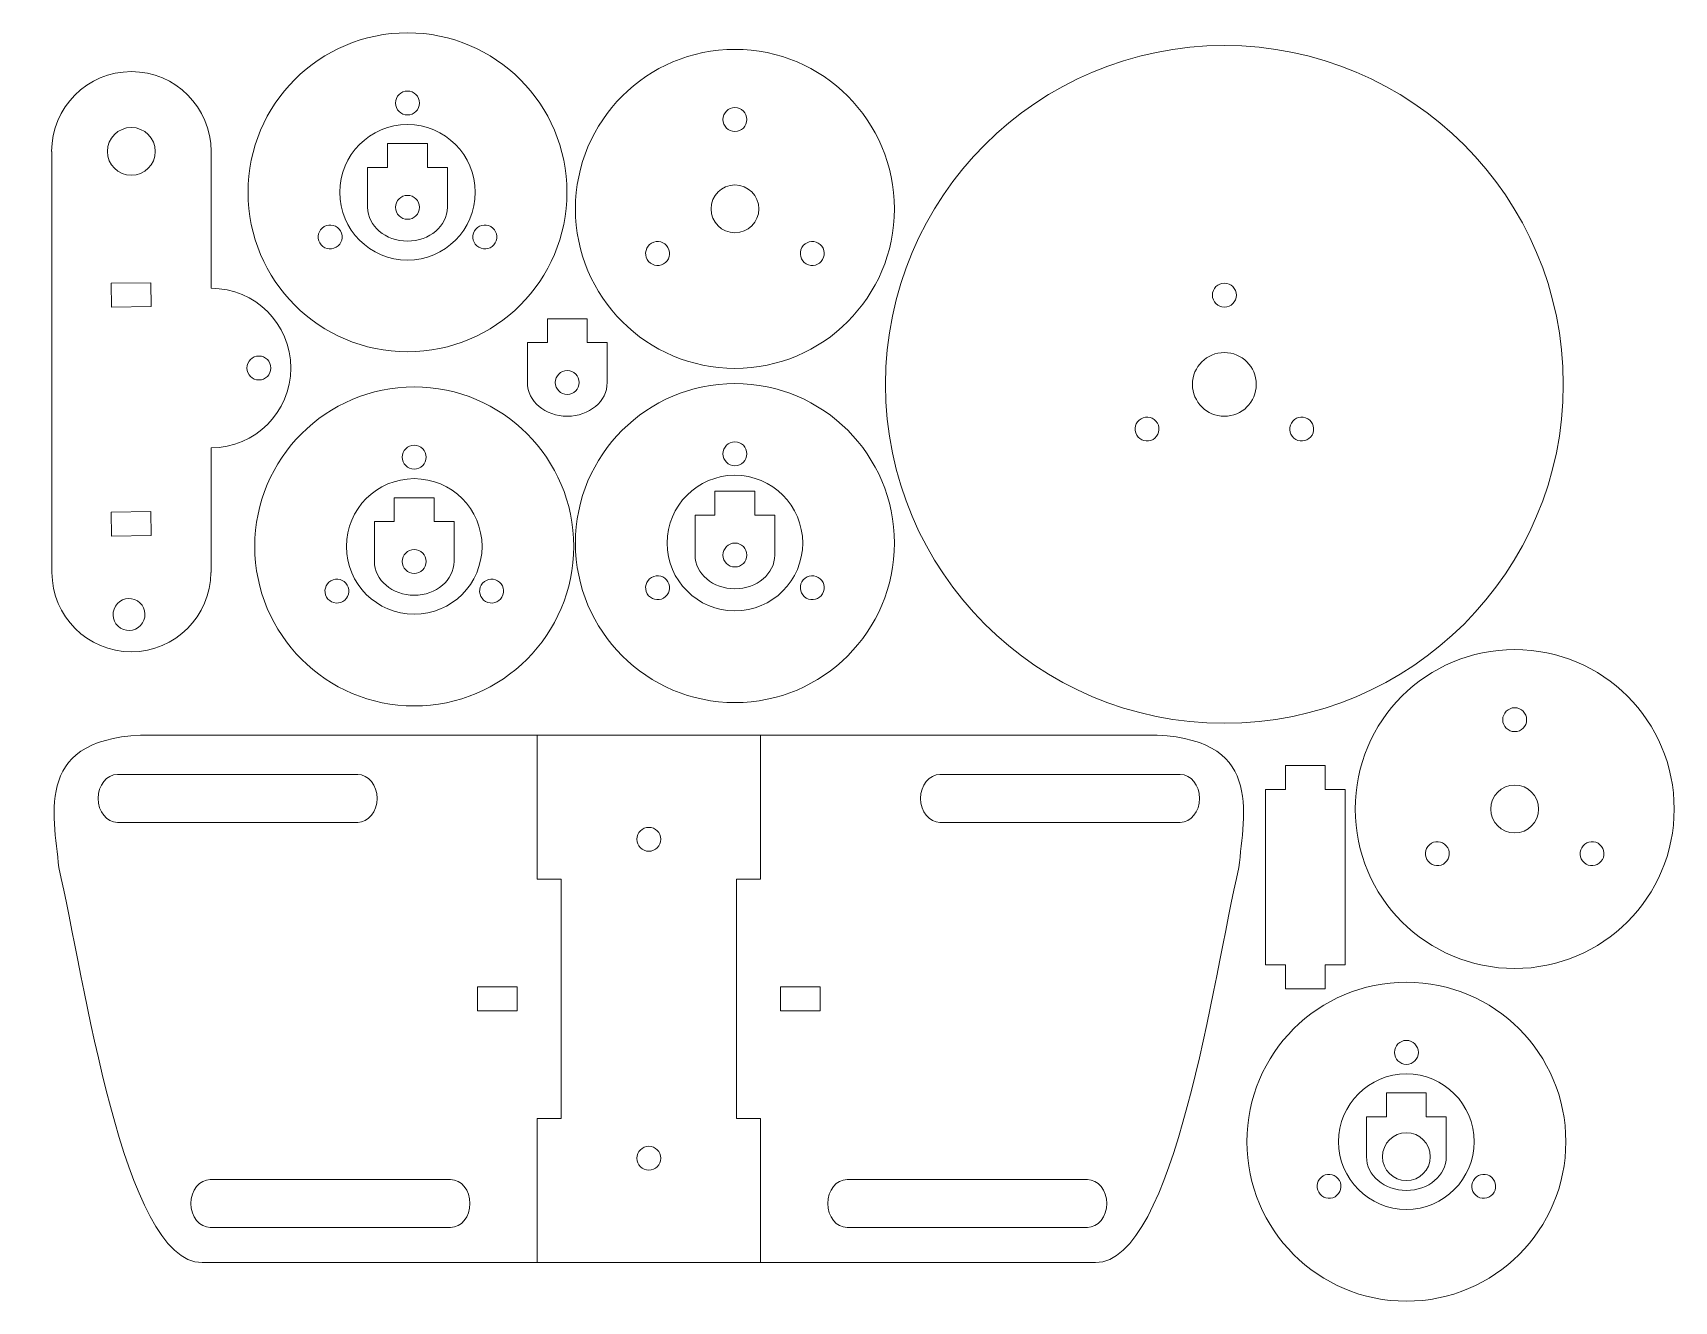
# Model space of a CAD drawing. Header units: millimetres. Extents: x -80 to 125, y -13 to 146.
import ezdxf

# ---------------------------------------------------------------- set-up
doc = ezdxf.new("R2010")
doc.units = ezdxf.units.MM
doc.header["$MEASUREMENT"] = 0
doc.layers.add('Layer 1', color=7, linetype='Continuous')

msp = doc.modelspace()

# ---------------------------------------------------------------- linework, layer by layer
at = {"layer": 'Layer 1', "color": 250, "lineweight": 20}
for points in [[(-24.5967, 23.1687), (-19.5967, 23.1687), (-19.5967, 26.1687), (-24.5967, 26.1687), (-24.5967, 23.1687)], [(13.4033, 23.1687), (18.4033, 23.1687), (18.4033, 26.1687), (13.4033, 26.1687), (13.4033, 23.1687)]]:
    msp.add_lwpolyline(points, close=True, dxfattribs=at)
for centre, major_axis, ratio in [((-33.3649, 125.8054), (0, 20), 1), ((69.0818, 101.7154), (0, 42.5), 1), ((7.6985, 123.7288), (0, 20), 1), ((-33.3649, 137.0054), (0, 1.5), 1), ((7.6985, 134.9288), (0, 1.5), 1), ((-67.9967, 130.9353), (0, 3), 1), ((-33.3648, 125.8053), (0, 8.5001), 1), ((7.6985, 123.7288), (0, 3), 1), ((-33.3649, 123.9221), (0, 1.5), 1), ((69.0818, 112.9154), (0, 1.5), 1), ((-51.9967, 103.772), (0, 1.5), 1), ((69.0818, 101.7154), (0, 4), 1), ((-13.3266, 101.9501), (0, 1.5), 1), ((-32.5182, 81.3954), (0, 20), 1), ((7.6985, 81.8188), (0, 20), 1), ((-32.5182, 92.5954), (0, 1.5), 1), ((7.6985, 93.0188), (0, 1.5), 1), ((-32.5181, 81.3953), (0, 8.5001), 1), ((7.6986, 81.8187), (0, 8.5001), 1), ((-32.5182, 79.5121), (0, 1.5), 1), ((7.6985, 80.3188), (0, 1.5), 1), ((105.4908, 48.4684), (0, 20), 1), ((105.4908, 59.6684), (0, 1.5), 1), ((105.4908, 48.4684), (0, 3), 1), ((-3.0967, 44.6686), (0, 1.5001), 0.99993334), ((91.9075, 6.7484), (0, 20), 1), ((91.9075, 17.9484), (0, 1.5), 1), ((91.9076, 6.7483), (0, 8.5001), 1), ((91.9075, 4.8651), (0, 3), 1), ((-3.0967, 4.6686), (0, 1.5001), 0.99993334)]:
    msp.add_ellipse(centre, major_axis=major_axis, ratio=ratio, dxfattribs=at)
for points, knots in [([(-57.9967, 113.772), (-52.4738, 113.772), (-47.9967, 109.2949), (-47.9967, 103.772), (-47.9967, 103.772), (-47.9967, 98.2491), (-52.4738, 93.772), (-57.9967, 93.772), (-57.9967, 93.772), (-57.9967, 93.772), (-57.9967, 78.1463), (-57.9967, 78.1463), (-57.9967, 78.1463), (-57.9967, 78.1463), (-58.0356, 78.1462), (-58.0356, 78.1462), (-58.0356, 78.1462), (-58.0356, 72.6448), (-62.4953, 68.1851), (-67.9967, 68.1851), (-67.9967, 68.1851), (-73.4904, 68.1851), (-77.9451, 72.6324), (-77.9575, 78.1233), (-77.9575, 78.1233), (-77.9575, 78.1233), (-77.9578, 78.1234), (-77.9578, 78.1234), (-77.9578, 78.1234), (-77.9578, 78.1234), (-77.9578, 78.1463), (-77.9578, 78.1463), (-77.9578, 78.1463), (-77.9578, 78.1463), (-77.9578, 130.9353), (-77.9578, 130.9353), (-77.9578, 130.9353), (-77.9578, 130.9353), (-77.9967, 130.9353), (-77.9967, 130.9353), (-77.9967, 130.9353), (-77.9967, 136.4581), (-73.5195, 140.9353), (-67.9967, 140.9353), (-67.9967, 140.9353), (-62.4739, 140.9353), (-57.9967, 136.4581), (-57.9967, 130.9353), (-57.9967, 130.9353), (-57.9967, 130.9353), (-57.9967, 113.772), (-57.9967, 113.772)], [0, 0, 0, 0, 0.07142857, 0.07142857, 0.07142857, 0.07142857, 0.14285714, 0.14285714, 0.14285714, 0.14285714, 0.21428571, 0.21428571, 0.21428571, 0.21428571, 0.28571429, 0.28571429, 0.28571429, 0.28571429, 0.35714286, 0.35714286, 0.35714286, 0.35714286, 0.42857143, 0.42857143, 0.42857143, 0.42857143, 0.5, 0.5, 0.5, 0.5, 0.57142857, 0.57142857, 0.57142857, 0.57142857, 0.64285714, 0.64285714, 0.64285714, 0.64285714, 0.71428571, 0.71428571, 0.71428571, 0.71428571, 0.78571429, 0.78571429, 0.78571429, 0.78571429, 0.85714286, 0.85714286, 0.85714286, 0.85714286, 1, 1, 1, 1]), ([(-35.8649, 131.9221), (-35.8649, 131.9221), (-30.8649, 131.9221), (-30.8649, 131.9221), (-30.8649, 131.9221), (-30.8649, 131.9221), (-30.8649, 128.9221), (-30.8649, 128.9221), (-30.8649, 128.9221), (-30.8649, 128.9221), (-28.3649, 128.9221), (-28.3649, 128.9221), (-28.3649, 128.9221), (-28.3649, 128.9221), (-28.3649, 123.9221), (-28.3649, 123.9221), (-28.3649, 123.9221), (-28.3649, 121.5841), (-30.6035, 119.6888), (-33.3649, 119.6888), (-33.3649, 119.6888), (-36.1263, 119.6888), (-38.3649, 121.5841), (-38.3649, 123.9221), (-38.3649, 123.9221), (-38.3649, 123.9221), (-38.3649, 128.9221), (-38.3649, 128.9221), (-38.3649, 128.9221), (-38.3649, 128.9221), (-35.8649, 128.9221), (-35.8649, 128.9221), (-35.8649, 128.9221), (-35.8649, 128.9221), (-35.8649, 131.9221), (-35.8649, 131.9221)], [0, 0, 0, 0, 0.1, 0.1, 0.1, 0.1, 0.2, 0.2, 0.2, 0.2, 0.3, 0.3, 0.3, 0.3, 0.4, 0.4, 0.4, 0.4, 0.5, 0.5, 0.5, 0.5, 0.6, 0.6, 0.6, 0.6, 0.7, 0.7, 0.7, 0.7, 0.8, 0.8, 0.8, 0.8, 1, 1, 1, 1]), ([(-44.3634, 119.4554), (-44.7776, 120.1728), (-44.5318, 121.0902), (-43.8144, 121.5044), (-43.8144, 121.5044), (-43.0969, 121.9187), (-42.1796, 121.6728), (-41.7653, 120.9554), (-41.7653, 120.9554), (-41.3511, 120.238), (-41.5969, 119.3206), (-42.3144, 118.9064), (-42.3144, 118.9064), (-43.0318, 118.4921), (-43.9492, 118.738), (-44.3634, 119.4554)], [0, 0, 0, 0, 0.2, 0.2, 0.2, 0.2, 0.4, 0.4, 0.4, 0.4, 0.6, 0.6, 0.6, 0.6, 1, 1, 1, 1]), ([(-22.3664, 119.4554), (-22.7806, 118.738), (-23.698, 118.4921), (-24.4154, 118.9064), (-24.4154, 118.9064), (-25.1329, 119.3206), (-25.3787, 120.238), (-24.9645, 120.9554), (-24.9645, 120.9554), (-24.5502, 121.6728), (-23.6329, 121.9187), (-22.9154, 121.5044), (-22.9154, 121.5044), (-22.198, 121.0902), (-21.9522, 120.1728), (-22.3664, 119.4554)], [0, 0, 0, 0, 0.2, 0.2, 0.2, 0.2, 0.4, 0.4, 0.4, 0.4, 0.6, 0.6, 0.6, 0.6, 1, 1, 1, 1]), ([(-3.3, 117.3788), (-3.7142, 118.0962), (-3.4684, 119.0136), (-2.751, 119.4278), (-2.751, 119.4278), (-2.0335, 119.8421), (-1.1162, 119.5962), (-0.7019, 118.8788), (-0.7019, 118.8788), (-0.2877, 118.1614), (-0.5335, 117.244), (-1.251, 116.8298), (-1.251, 116.8298), (-1.9684, 116.4155), (-2.8858, 116.6614), (-3.3, 117.3788)], [0, 0, 0, 0, 0.2, 0.2, 0.2, 0.2, 0.4, 0.4, 0.4, 0.4, 0.6, 0.6, 0.6, 0.6, 1, 1, 1, 1]), ([(18.697, 117.3788), (18.2828, 116.6614), (17.3654, 116.4155), (16.648, 116.8298), (16.648, 116.8298), (15.9305, 117.244), (15.6847, 118.1614), (16.0989, 118.8788), (16.0989, 118.8788), (16.5132, 119.5962), (17.4305, 119.8421), (18.148, 119.4278), (18.148, 119.4278), (18.8654, 119.0136), (19.1112, 118.0962), (18.697, 117.3788)], [0, 0, 0, 0, 0.2, 0.2, 0.2, 0.2, 0.4, 0.4, 0.4, 0.4, 0.6, 0.6, 0.6, 0.6, 1, 1, 1, 1]), ([(-70.4965, 111.4024), (-70.4965, 111.4024), (-65.4969, 111.4682), (-65.4969, 111.4682), (-65.4969, 111.4682), (-65.4969, 111.4682), (-65.5364, 114.4679), (-65.5364, 114.4679), (-65.5364, 114.4679), (-65.5364, 114.4679), (-70.536, 114.4021), (-70.536, 114.4021), (-70.536, 114.4021), (-70.536, 114.4021), (-70.4965, 111.4024), (-70.4965, 111.4024)], [0, 0, 0, 0, 0.2, 0.2, 0.2, 0.2, 0.4, 0.4, 0.4, 0.4, 0.6, 0.6, 0.6, 0.6, 1, 1, 1, 1]), ([(-15.8266, 109.9501), (-15.8266, 109.9501), (-10.8266, 109.9501), (-10.8266, 109.9501), (-10.8266, 109.9501), (-10.8266, 109.9501), (-10.8266, 106.9501), (-10.8266, 106.9501), (-10.8266, 106.9501), (-10.8266, 106.9501), (-8.3266, 106.9501), (-8.3266, 106.9501), (-8.3266, 106.9501), (-8.3266, 106.9501), (-8.3266, 101.9501), (-8.3266, 101.9501), (-8.3266, 101.9501), (-8.3266, 99.6121), (-10.5652, 97.7168), (-13.3266, 97.7168), (-13.3266, 97.7168), (-16.088, 97.7168), (-18.3266, 99.6121), (-18.3266, 101.9501), (-18.3266, 101.9501), (-18.3266, 101.9501), (-18.3266, 106.9501), (-18.3266, 106.9501), (-18.3266, 106.9501), (-18.3266, 106.9501), (-15.8266, 106.9501), (-15.8266, 106.9501), (-15.8266, 106.9501), (-15.8266, 106.9501), (-15.8266, 109.9501), (-15.8266, 109.9501)], [0, 0, 0, 0, 0.1, 0.1, 0.1, 0.1, 0.2, 0.2, 0.2, 0.2, 0.3, 0.3, 0.3, 0.3, 0.4, 0.4, 0.4, 0.4, 0.5, 0.5, 0.5, 0.5, 0.6, 0.6, 0.6, 0.6, 0.7, 0.7, 0.7, 0.7, 0.8, 0.8, 0.8, 0.8, 1, 1, 1, 1]), ([(58.0833, 95.3654), (57.6691, 96.0828), (57.9149, 97.0002), (58.6323, 97.4144), (58.6323, 97.4144), (59.3498, 97.8287), (60.2671, 97.5828), (60.6814, 96.8654), (60.6814, 96.8654), (61.0956, 96.148), (60.8498, 95.2306), (60.1323, 94.8164), (60.1323, 94.8164), (59.4149, 94.4021), (58.4975, 94.648), (58.0833, 95.3654)], [0, 0, 0, 0, 0.2, 0.2, 0.2, 0.2, 0.4, 0.4, 0.4, 0.4, 0.6, 0.6, 0.6, 0.6, 1, 1, 1, 1]), ([(80.0803, 95.3654), (79.6661, 94.648), (78.7487, 94.4021), (78.0313, 94.8164), (78.0313, 94.8164), (77.3138, 95.2306), (77.068, 96.148), (77.4822, 96.8654), (77.4822, 96.8654), (77.8965, 97.5828), (78.8138, 97.8287), (79.5313, 97.4144), (79.5313, 97.4144), (80.2487, 97.0002), (80.4945, 96.0828), (80.0803, 95.3654)], [0, 0, 0, 0, 0.2, 0.2, 0.2, 0.2, 0.4, 0.4, 0.4, 0.4, 0.6, 0.6, 0.6, 0.6, 1, 1, 1, 1]), ([(-35.0182, 87.5121), (-35.0182, 87.5121), (-30.0182, 87.5121), (-30.0182, 87.5121), (-30.0182, 87.5121), (-30.0182, 87.5121), (-30.0182, 84.5121), (-30.0182, 84.5121), (-30.0182, 84.5121), (-30.0182, 84.5121), (-27.5182, 84.5121), (-27.5182, 84.5121), (-27.5182, 84.5121), (-27.5182, 84.5121), (-27.5182, 79.5121), (-27.5182, 79.5121), (-27.5182, 79.5121), (-27.5182, 77.1741), (-29.7568, 75.2788), (-32.5182, 75.2788), (-32.5182, 75.2788), (-35.2796, 75.2788), (-37.5182, 77.1741), (-37.5182, 79.5121), (-37.5182, 79.5121), (-37.5182, 79.5121), (-37.5182, 84.5121), (-37.5182, 84.5121), (-37.5182, 84.5121), (-37.5182, 84.5121), (-35.0182, 84.5121), (-35.0182, 84.5121), (-35.0182, 84.5121), (-35.0182, 84.5121), (-35.0182, 87.5121), (-35.0182, 87.5121)], [0, 0, 0, 0, 0.1, 0.1, 0.1, 0.1, 0.2, 0.2, 0.2, 0.2, 0.3, 0.3, 0.3, 0.3, 0.4, 0.4, 0.4, 0.4, 0.5, 0.5, 0.5, 0.5, 0.6, 0.6, 0.6, 0.6, 0.7, 0.7, 0.7, 0.7, 0.8, 0.8, 0.8, 0.8, 1, 1, 1, 1]), ([(5.1985, 88.3188), (5.1985, 88.3188), (10.1985, 88.3188), (10.1985, 88.3188), (10.1985, 88.3188), (10.1985, 88.3188), (10.1985, 85.3188), (10.1985, 85.3188), (10.1985, 85.3188), (10.1985, 85.3188), (12.6985, 85.3188), (12.6985, 85.3188), (12.6985, 85.3188), (12.6985, 85.3188), (12.6985, 80.3188), (12.6985, 80.3188), (12.6985, 80.3188), (12.6985, 77.9808), (10.4599, 76.0855), (7.6985, 76.0855), (7.6985, 76.0855), (4.9371, 76.0855), (2.6985, 77.9808), (2.6985, 80.3188), (2.6985, 80.3188), (2.6985, 80.3188), (2.6985, 85.3188), (2.6985, 85.3188), (2.6985, 85.3188), (2.6985, 85.3188), (5.1985, 85.3188), (5.1985, 85.3188), (5.1985, 85.3188), (5.1985, 85.3188), (5.1985, 88.3188), (5.1985, 88.3188)], [0, 0, 0, 0, 0.1, 0.1, 0.1, 0.1, 0.2, 0.2, 0.2, 0.2, 0.3, 0.3, 0.3, 0.3, 0.4, 0.4, 0.4, 0.4, 0.5, 0.5, 0.5, 0.5, 0.6, 0.6, 0.6, 0.6, 0.7, 0.7, 0.7, 0.7, 0.8, 0.8, 0.8, 0.8, 1, 1, 1, 1]), ([(-70.4965, 82.7024), (-70.4965, 82.7024), (-65.497, 82.7682), (-65.497, 82.7682), (-65.497, 82.7682), (-65.497, 82.7682), (-65.5365, 85.768), (-65.5365, 85.768), (-65.5365, 85.768), (-65.5365, 85.768), (-70.536, 85.7021), (-70.536, 85.7021), (-70.536, 85.7021), (-70.536, 85.7021), (-70.4965, 82.7024), (-70.4965, 82.7024)], [0, 0, 0, 0, 0.2, 0.2, 0.2, 0.2, 0.4, 0.4, 0.4, 0.4, 0.6, 0.6, 0.6, 0.6, 1, 1, 1, 1]), ([(-43.5167, 75.0454), (-43.9309, 75.7628), (-43.6851, 76.6802), (-42.9677, 77.0944), (-42.9677, 77.0944), (-42.2502, 77.5087), (-41.3329, 77.2628), (-40.9186, 76.5454), (-40.9186, 76.5454), (-40.5044, 75.828), (-40.7502, 74.9106), (-41.4677, 74.4964), (-41.4677, 74.4964), (-42.1851, 74.0821), (-43.1025, 74.328), (-43.5167, 75.0454)], [0, 0, 0, 0, 0.2, 0.2, 0.2, 0.2, 0.4, 0.4, 0.4, 0.4, 0.6, 0.6, 0.6, 0.6, 1, 1, 1, 1]), ([(-21.5197, 75.0454), (-21.9339, 74.328), (-22.8513, 74.0821), (-23.5687, 74.4964), (-23.5687, 74.4964), (-24.2862, 74.9106), (-24.532, 75.828), (-24.1178, 76.5454), (-24.1178, 76.5454), (-23.7035, 77.2628), (-22.7862, 77.5087), (-22.0687, 77.0944), (-22.0687, 77.0944), (-21.3513, 76.6802), (-21.1055, 75.7628), (-21.5197, 75.0454)], [0, 0, 0, 0, 0.2, 0.2, 0.2, 0.2, 0.4, 0.4, 0.4, 0.4, 0.6, 0.6, 0.6, 0.6, 1, 1, 1, 1]), ([(-3.3, 75.4688), (-3.7142, 76.1862), (-3.4684, 77.1036), (-2.751, 77.5178), (-2.751, 77.5178), (-2.0335, 77.9321), (-1.1162, 77.6862), (-0.7019, 76.9688), (-0.7019, 76.9688), (-0.2877, 76.2514), (-0.5335, 75.334), (-1.251, 74.9198), (-1.251, 74.9198), (-1.9684, 74.5055), (-2.8858, 74.7514), (-3.3, 75.4688)], [0, 0, 0, 0, 0.2, 0.2, 0.2, 0.2, 0.4, 0.4, 0.4, 0.4, 0.6, 0.6, 0.6, 0.6, 1, 1, 1, 1]), ([(18.697, 75.4688), (18.2828, 74.7514), (17.3654, 74.5055), (16.648, 74.9198), (16.648, 74.9198), (15.9305, 75.334), (15.6847, 76.2514), (16.0989, 76.9688), (16.0989, 76.9688), (16.5132, 77.6862), (17.4305, 77.9321), (18.148, 77.5178), (18.148, 77.5178), (18.8654, 77.1036), (19.1112, 76.1862), (18.697, 75.4688)], [0, 0, 0, 0, 0.2, 0.2, 0.2, 0.2, 0.4, 0.4, 0.4, 0.4, 0.6, 0.6, 0.6, 0.6, 1, 1, 1, 1]), ([(-69.9893, 73.9122), (-69.4066, 74.8506), (-68.1735, 75.1389), (-67.2351, 74.5562), (-67.2351, 74.5562), (-66.2968, 73.9735), (-66.0085, 72.7404), (-66.5912, 71.802), (-66.5912, 71.802), (-67.1739, 70.8637), (-68.407, 70.5754), (-69.3453, 71.1581), (-69.3453, 71.1581), (-70.2837, 71.7408), (-70.572, 72.9739), (-69.9893, 73.9122)], [0, 0, 0, 0, 0.2, 0.2, 0.2, 0.2, 0.4, 0.4, 0.4, 0.4, 0.6, 0.6, 0.6, 0.6, 1, 1, 1, 1]), ([(-14.0967, 39.6688), (-14.0967, 39.6688), (-14.0967, 9.6687), (-14.0967, 9.6687), (-14.0967, 9.6687), (-14.0967, 9.6687), (-17.0967, 9.6687), (-17.0967, 9.6687), (-17.0967, 9.6687), (-17.0967, 9.6687), (-17.0967, -1.059), (-17.0967, -1.059), (-17.0967, -1.059), (-17.0967, -1.059), (-17.0967, -8.4098), (-17.0967, -8.4098), (-17.0967, -8.4098), (-30.0967, -8.4098), (-46.0968, -8.4098), (-59.0968, -8.4098), (-59.0968, -8.4098), (-69.0591, -8.4098), (-73.8621, 27.2528), (-77.0967, 41.1246), (-77.0967, 41.1246), (-77.7317, 47.9833), (-80.3528, 57.7472), (-65.4968, 57.7472), (-65.4968, 57.7472), (-65.4968, 57.7472), (-65.4967, 57.7472), (-65.4967, 57.7472), (-65.4967, 57.7472), (-65.4967, 57.7472), (-17.0967, 57.7472), (-17.0967, 57.7472), (-17.0967, 57.7472), (-17.0967, 57.7472), (-17.0967, 50.3964), (-17.0967, 50.3964), (-17.0967, 50.3964), (-17.0967, 50.3964), (-17.0967, 39.6688), (-17.0967, 39.6688), (-17.0967, 39.6688), (-17.0967, 39.6688), (-14.0967, 39.6688), (-14.0967, 39.6688)], [0, 0, 0, 0, 0.07692308, 0.07692308, 0.07692308, 0.07692308, 0.15384615, 0.15384615, 0.15384615, 0.15384615, 0.23076923, 0.23076923, 0.23076923, 0.23076923, 0.30769231, 0.30769231, 0.30769231, 0.30769231, 0.38461538, 0.38461538, 0.38461538, 0.38461538, 0.46153846, 0.46153846, 0.46153846, 0.46153846, 0.53846154, 0.53846154, 0.53846154, 0.53846154, 0.61538462, 0.61538462, 0.61538462, 0.61538462, 0.69230769, 0.69230769, 0.69230769, 0.69230769, 0.76923077, 0.76923077, 0.76923077, 0.76923077, 0.84615385, 0.84615385, 0.84615385, 0.84615385, 1, 1, 1, 1]), ([(-17.0967, 9.6687), (-17.0967, 9.6687), (-14.0967, 9.6687), (-14.0967, 9.6687), (-14.0967, 9.6687), (-14.0967, 9.6687), (-14.0967, 39.6688), (-14.0967, 39.6688), (-14.0967, 39.6688), (-14.0967, 39.6688), (-17.0967, 39.6688), (-17.0967, 39.6688), (-17.0967, 39.6688), (-17.0967, 39.6688), (-17.0967, 57.7472), (-17.0967, 57.7472), (-17.0967, 57.7472), (-17.0967, 57.7472), (-14.0967, 57.7472), (-14.0967, 57.7472), (-14.0967, 57.7472), (-14.0967, 57.7472), (7.9033, 57.7472), (7.9033, 57.7472), (7.9033, 57.7472), (7.9033, 57.7472), (10.9033, 57.7472), (10.9033, 57.7472), (10.9033, 57.7472), (10.9033, 57.7472), (10.9033, 39.6688), (10.9033, 39.6688), (10.9033, 39.6688), (10.9033, 39.6688), (7.9033, 39.6688), (7.9033, 39.6688), (7.9033, 39.6688), (7.9033, 39.6688), (7.9033, 9.6687), (7.9033, 9.6687), (7.9033, 9.6687), (7.9033, 9.6687), (10.9033, 9.6687), (10.9033, 9.6687), (10.9033, 9.6687), (10.9033, 9.6687), (10.9033, -8.4097), (10.9033, -8.4097), (10.9033, -8.4097), (10.9033, -8.4097), (7.9033, -8.4097), (7.9033, -8.4097), (7.9033, -8.4097), (7.9033, -8.4097), (-14.0967, -8.4097), (-14.0967, -8.4097), (-14.0967, -8.4097), (-14.0967, -8.4097), (-17.0967, -8.4097), (-17.0967, -8.4097), (-17.0967, -8.4097), (-17.0967, -8.4097), (-17.0967, 9.6687), (-17.0967, 9.6687)], [0, 0, 0, 0, 0.05882353, 0.05882353, 0.05882353, 0.05882353, 0.11764706, 0.11764706, 0.11764706, 0.11764706, 0.17647059, 0.17647059, 0.17647059, 0.17647059, 0.23529412, 0.23529412, 0.23529412, 0.23529412, 0.29411765, 0.29411765, 0.29411765, 0.29411765, 0.35294118, 0.35294118, 0.35294118, 0.35294118, 0.41176471, 0.41176471, 0.41176471, 0.41176471, 0.47058824, 0.47058824, 0.47058824, 0.47058824, 0.52941176, 0.52941176, 0.52941176, 0.52941176, 0.58823529, 0.58823529, 0.58823529, 0.58823529, 0.64705882, 0.64705882, 0.64705882, 0.64705882, 0.70588235, 0.70588235, 0.70588235, 0.70588235, 0.76470588, 0.76470588, 0.76470588, 0.76470588, 0.82352941, 0.82352941, 0.82352941, 0.82352941, 0.88235294, 0.88235294, 0.88235294, 0.88235294, 1, 1, 1, 1]), ([(7.9033, 39.6688), (7.9033, 39.6688), (7.9033, 9.6687), (7.9033, 9.6687), (7.9033, 9.6687), (7.9033, 9.6687), (10.9033, 9.6687), (10.9033, 9.6687), (10.9033, 9.6687), (10.9033, 9.6687), (10.9033, -1.059), (10.9033, -1.059), (10.9033, -1.059), (10.9033, -1.059), (10.9033, -8.4098), (10.9033, -8.4098), (10.9033, -8.4098), (23.9033, -8.4098), (39.9034, -8.4098), (52.9034, -8.4098), (52.9034, -8.4098), (62.8657, -8.4098), (67.6687, 27.2528), (70.9033, 41.1246), (70.9033, 41.1246), (71.5383, 47.9833), (74.1594, 57.7472), (59.3034, 57.7472), (59.3034, 57.7472), (59.3034, 57.7472), (59.3033, 57.7472), (59.3033, 57.7472), (59.3033, 57.7472), (59.3033, 57.7472), (10.9033, 57.7472), (10.9033, 57.7472), (10.9033, 57.7472), (10.9033, 57.7472), (10.9033, 50.3964), (10.9033, 50.3964), (10.9033, 50.3964), (10.9033, 50.3964), (10.9033, 39.6688), (10.9033, 39.6688), (10.9033, 39.6688), (10.9033, 39.6688), (7.9033, 39.6688), (7.9033, 39.6688)], [0, 0, 0, 0, 0.07692308, 0.07692308, 0.07692308, 0.07692308, 0.15384615, 0.15384615, 0.15384615, 0.15384615, 0.23076923, 0.23076923, 0.23076923, 0.23076923, 0.30769231, 0.30769231, 0.30769231, 0.30769231, 0.38461538, 0.38461538, 0.38461538, 0.38461538, 0.46153846, 0.46153846, 0.46153846, 0.46153846, 0.53846154, 0.53846154, 0.53846154, 0.53846154, 0.61538462, 0.61538462, 0.61538462, 0.61538462, 0.69230769, 0.69230769, 0.69230769, 0.69230769, 0.76923077, 0.76923077, 0.76923077, 0.76923077, 0.84615385, 0.84615385, 0.84615385, 0.84615385, 1, 1, 1, 1]), ([(74.2418, 28.9088), (74.2418, 28.9088), (74.2418, 50.9088), (74.2418, 50.9088), (74.2418, 50.9088), (74.2418, 50.9088), (76.7418, 50.9088), (76.7418, 50.9088), (76.7418, 50.9088), (76.7418, 50.9088), (76.7418, 53.9088), (76.7418, 53.9088), (76.7418, 53.9088), (76.7418, 53.9088), (81.7418, 53.9088), (81.7418, 53.9088), (81.7418, 53.9088), (81.7418, 53.9088), (81.7418, 50.9088), (81.7418, 50.9088), (81.7418, 50.9088), (81.7418, 50.9088), (84.2418, 50.9088), (84.2418, 50.9088), (84.2418, 50.9088), (84.2418, 50.9088), (84.2418, 28.9088), (84.2418, 28.9088), (84.2418, 28.9088), (84.2418, 28.9088), (81.7418, 28.9088), (81.7418, 28.9088), (81.7418, 28.9088), (81.7418, 28.9088), (81.7418, 25.9088), (81.7418, 25.9088), (81.7418, 25.9088), (81.7418, 25.9088), (76.7418, 25.9088), (76.7418, 25.9088), (76.7418, 25.9088), (76.7418, 25.9088), (76.7418, 28.9088), (76.7418, 28.9088), (76.7418, 28.9088), (76.7418, 28.9088), (74.2418, 28.9088), (74.2418, 28.9088)], [0, 0, 0, 0, 0.07692308, 0.07692308, 0.07692308, 0.07692308, 0.15384615, 0.15384615, 0.15384615, 0.15384615, 0.23076923, 0.23076923, 0.23076923, 0.23076923, 0.30769231, 0.30769231, 0.30769231, 0.30769231, 0.38461538, 0.38461538, 0.38461538, 0.38461538, 0.46153846, 0.46153846, 0.46153846, 0.46153846, 0.53846154, 0.53846154, 0.53846154, 0.53846154, 0.61538462, 0.61538462, 0.61538462, 0.61538462, 0.69230769, 0.69230769, 0.69230769, 0.69230769, 0.76923077, 0.76923077, 0.76923077, 0.76923077, 0.84615385, 0.84615385, 0.84615385, 0.84615385, 1, 1, 1, 1]), ([(-39.6029, 52.7967), (-38.2599, 52.7967), (-37.1713, 51.4536), (-37.1713, 49.7967), (-37.1713, 49.7967), (-37.1713, 48.1398), (-38.2599, 46.7967), (-39.6029, 46.7967), (-39.6029, 46.7967), (-39.6029, 46.7967), (-69.7397, 46.7967), (-69.7397, 46.7967), (-69.7397, 46.7967), (-71.0827, 46.7967), (-72.1713, 48.1398), (-72.1713, 49.7967), (-72.1713, 49.7967), (-72.1713, 51.4536), (-71.0827, 52.7967), (-69.7397, 52.7967), (-69.7397, 52.7967), (-69.7397, 52.7967), (-39.6029, 52.7967), (-39.6029, 52.7967)], [0, 0, 0, 0, 0.14285714, 0.14285714, 0.14285714, 0.14285714, 0.28571429, 0.28571429, 0.28571429, 0.28571429, 0.42857143, 0.42857143, 0.42857143, 0.42857143, 0.57142857, 0.57142857, 0.57142857, 0.57142857, 0.71428571, 0.71428571, 0.71428571, 0.71428571, 1, 1, 1, 1]), ([(33.4095, 52.7967), (32.0665, 52.7967), (30.9779, 51.4536), (30.9779, 49.7967), (30.9779, 49.7967), (30.9779, 48.1398), (32.0665, 46.7967), (33.4095, 46.7967), (33.4095, 46.7967), (33.4095, 46.7967), (63.5463, 46.7967), (63.5463, 46.7967), (63.5463, 46.7967), (64.8893, 46.7967), (65.9779, 48.1398), (65.9779, 49.7967), (65.9779, 49.7967), (65.9779, 51.4536), (64.8893, 52.7967), (63.5463, 52.7967), (63.5463, 52.7967), (63.5463, 52.7967), (33.4095, 52.7967), (33.4095, 52.7967)], [0, 0, 0, 0, 0.14285714, 0.14285714, 0.14285714, 0.14285714, 0.28571429, 0.28571429, 0.28571429, 0.28571429, 0.42857143, 0.42857143, 0.42857143, 0.42857143, 0.57142857, 0.57142857, 0.57142857, 0.57142857, 0.71428571, 0.71428571, 0.71428571, 0.71428571, 1, 1, 1, 1]), ([(94.4923, 42.1184), (94.0781, 42.8358), (94.3239, 43.7532), (95.0413, 44.1674), (95.0413, 44.1674), (95.7588, 44.5817), (96.6761, 44.3358), (97.0904, 43.6184), (97.0904, 43.6184), (97.5046, 42.901), (97.2588, 41.9836), (96.5413, 41.5694), (96.5413, 41.5694), (95.8239, 41.1551), (94.9065, 41.401), (94.4923, 42.1184)], [0, 0, 0, 0, 0.2, 0.2, 0.2, 0.2, 0.4, 0.4, 0.4, 0.4, 0.6, 0.6, 0.6, 0.6, 1, 1, 1, 1]), ([(116.4893, 42.1184), (116.0751, 41.401), (115.1577, 41.1551), (114.4403, 41.5694), (114.4403, 41.5694), (113.7228, 41.9836), (113.477, 42.901), (113.8912, 43.6184), (113.8912, 43.6184), (114.3055, 44.3358), (115.2228, 44.5817), (115.9403, 44.1674), (115.9403, 44.1674), (116.6577, 43.7532), (116.9035, 42.8358), (116.4893, 42.1184)], [0, 0, 0, 0, 0.2, 0.2, 0.2, 0.2, 0.4, 0.4, 0.4, 0.4, 0.6, 0.6, 0.6, 0.6, 1, 1, 1, 1]), ([(89.4075, 12.8651), (89.4075, 12.8651), (94.4075, 12.8651), (94.4075, 12.8651), (94.4075, 12.8651), (94.4075, 12.8651), (94.4075, 9.8651), (94.4075, 9.8651), (94.4075, 9.8651), (94.4075, 9.8651), (96.9075, 9.8651), (96.9075, 9.8651), (96.9075, 9.8651), (96.9075, 9.8651), (96.9075, 4.8651), (96.9075, 4.8651), (96.9075, 4.8651), (96.9075, 2.5271), (94.6689, 0.6318), (91.9075, 0.6318), (91.9075, 0.6318), (89.1461, 0.6318), (86.9075, 2.5271), (86.9075, 4.8651), (86.9075, 4.8651), (86.9075, 4.8651), (86.9075, 9.8651), (86.9075, 9.8651), (86.9075, 9.8651), (86.9075, 9.8651), (89.4075, 9.8651), (89.4075, 9.8651), (89.4075, 9.8651), (89.4075, 9.8651), (89.4075, 12.8651), (89.4075, 12.8651)], [0, 0, 0, 0, 0.1, 0.1, 0.1, 0.1, 0.2, 0.2, 0.2, 0.2, 0.3, 0.3, 0.3, 0.3, 0.4, 0.4, 0.4, 0.4, 0.5, 0.5, 0.5, 0.5, 0.6, 0.6, 0.6, 0.6, 0.7, 0.7, 0.7, 0.7, 0.8, 0.8, 0.8, 0.8, 1, 1, 1, 1]), ([(80.909, 0.3984), (80.4948, 1.1158), (80.7406, 2.0332), (81.458, 2.4474), (81.458, 2.4474), (82.1755, 2.8617), (83.0928, 2.6158), (83.5071, 1.8984), (83.5071, 1.8984), (83.9213, 1.181), (83.6755, 0.2636), (82.958, -0.1506), (82.958, -0.1506), (82.2406, -0.5649), (81.3232, -0.319), (80.909, 0.3984)], [0, 0, 0, 0, 0.2, 0.2, 0.2, 0.2, 0.4, 0.4, 0.4, 0.4, 0.6, 0.6, 0.6, 0.6, 1, 1, 1, 1]), ([(102.906, 0.3984), (102.4918, -0.319), (101.5744, -0.5649), (100.857, -0.1506), (100.857, -0.1506), (100.1395, 0.2636), (99.8937, 1.181), (100.3079, 1.8984), (100.3079, 1.8984), (100.7222, 2.6158), (101.6395, 2.8617), (102.357, 2.4474), (102.357, 2.4474), (103.0744, 2.0332), (103.3202, 1.1158), (102.906, 0.3984)], [0, 0, 0, 0, 0.2, 0.2, 0.2, 0.2, 0.4, 0.4, 0.4, 0.4, 0.6, 0.6, 0.6, 0.6, 1, 1, 1, 1]), ([(-27.9584, 1.9967), (-26.6154, 1.9967), (-25.5268, 0.6536), (-25.5268, -1.0033), (-25.5268, -1.0033), (-25.5268, -2.6602), (-26.6154, -4.0033), (-27.9584, -4.0033), (-27.9584, -4.0033), (-27.9584, -4.0033), (-58.0952, -4.0033), (-58.0952, -4.0033), (-58.0952, -4.0033), (-59.4382, -4.0033), (-60.5268, -2.6602), (-60.5268, -1.0033), (-60.5268, -1.0033), (-60.5268, 0.6536), (-59.4382, 1.9967), (-58.0952, 1.9967), (-58.0952, 1.9967), (-58.0952, 1.9967), (-27.9584, 1.9967), (-27.9584, 1.9967)], [0, 0, 0, 0, 0.14285714, 0.14285714, 0.14285714, 0.14285714, 0.28571429, 0.28571429, 0.28571429, 0.28571429, 0.42857143, 0.42857143, 0.42857143, 0.42857143, 0.57142857, 0.57142857, 0.57142857, 0.57142857, 0.71428571, 0.71428571, 0.71428571, 0.71428571, 1, 1, 1, 1]), ([(21.765, 1.9967), (20.422, 1.9967), (19.3334, 0.6536), (19.3334, -1.0033), (19.3334, -1.0033), (19.3334, -2.6602), (20.422, -4.0033), (21.765, -4.0033), (21.765, -4.0033), (21.765, -4.0033), (51.9018, -4.0033), (51.9018, -4.0033), (51.9018, -4.0033), (53.2448, -4.0033), (54.3334, -2.6602), (54.3334, -1.0033), (54.3334, -1.0033), (54.3334, 0.6536), (53.2448, 1.9967), (51.9018, 1.9967), (51.9018, 1.9967), (51.9018, 1.9967), (21.765, 1.9967), (21.765, 1.9967)], [0, 0, 0, 0, 0.14285714, 0.14285714, 0.14285714, 0.14285714, 0.28571429, 0.28571429, 0.28571429, 0.28571429, 0.42857143, 0.42857143, 0.42857143, 0.42857143, 0.57142857, 0.57142857, 0.57142857, 0.57142857, 0.71428571, 0.71428571, 0.71428571, 0.71428571, 1, 1, 1, 1])]:
    msp.add_open_spline(points, degree=3, knots=knots, dxfattribs=at)

doc.saveas('drawing.dxf')
